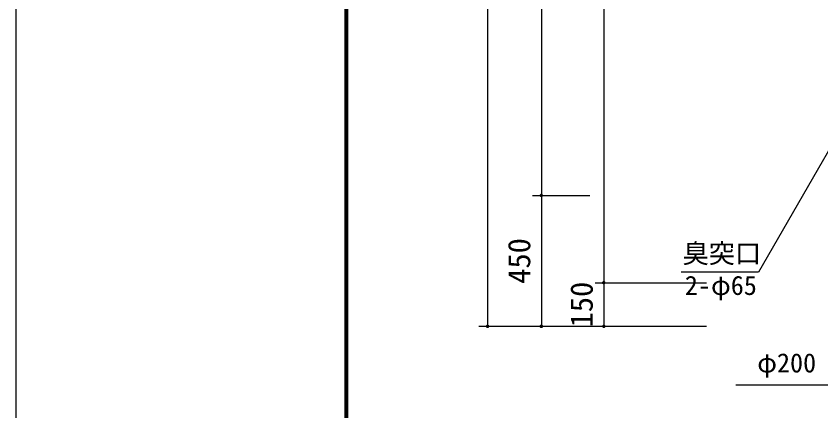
# Model space of a CAD drawing. Units: millimetres, scale not verified. Extents: x -8910 to 8910, y -6308 to 6308.
# Drawn here: x -8910 to -6140, y -704 to 653 of the extents above; entities that cross this region are included whole.
import ezdxf
from ezdxf.enums import TextEntityAlignment as Align

# ---------------------------------------------------------------- set-up
doc = ezdxf.new("R2010")
doc.units = ezdxf.units.MM
doc.header["$LTSCALE"] = 30
for name, color, linetype, lineweight in [('0-3_製作', 5, 'Continuous', 25), ('0-5_文字', 7, 'Continuous', 25), ('0-6_08', 2, 'Continuous', 25), ('0-A_寸法', 92, 'Continuous', 25), ('1-0_図面枠', 7, 'Continuous', 25), ('1-1_Axis_waku', 7, 'Continuous', 25)]:
    doc.layers.add(name, color=color, linetype=linetype, lineweight=lineweight)
doc.styles.add('ＭＳ ゴシック', font='')
doc.styles.get('ＭＳ ゴシック').set_extended_font_data('MS Gothic')

msp = doc.modelspace()

# ---------------------------------------------------------------- linework, layer by layer
at = {"layer": '0-3_製作', "color": 2}
for p, q in [((-7287.32, 1986.47), (-7287.32, -413.53)), ((-6887.32, 1836.47), (-6887.32, -263.53)), ((-6917.32, -263.53), (-6534.26, -263.53)), ((-6887.32, -263.53), (-6887.32, -413.53)), ((-7317.32, -413.53), (-6534.26, -413.53)), ((-6917.32, -413.53), (-6534.26, -413.53))]:
    msp.add_line(p, q, dxfattribs=at)
at = {"layer": '0-3_製作'}
for points in [[(-6893.31, -263.16), (-6887.32, -263.53), (-6893.32, -263.53)], [(-6887.32, -263.53), (-6893.27, -264.29), (-6893.32, -263.53)], [(-6893.21, -262.41), (-6887.32, -263.53), (-6893.31, -263.16)], [(-6887.32, -263.53), (-6893.13, -265.03), (-6893.27, -264.29)], [(-6893.03, -261.68), (-6887.32, -263.53), (-6893.21, -262.41)], [(-6887.32, -263.53), (-6892.9, -265.74), (-6893.13, -265.03)], [(-6892.75, -260.98), (-6887.32, -263.53), (-6893.03, -261.68)], [(-6887.32, -263.53), (-6892.58, -266.42), (-6892.9, -265.74)], [(-6892.39, -260.32), (-6887.32, -263.53), (-6892.75, -260.98)], [(-6887.32, -263.53), (-6892.17, -267.06), (-6892.58, -266.42)], [(-6891.94, -259.71), (-6887.32, -263.53), (-6892.39, -260.32)], [(-6887.32, -263.53), (-6891.69, -267.64), (-6892.17, -267.06)], [(-6891.43, -259.16), (-6887.32, -263.53), (-6891.94, -259.71)], [(-6887.32, -263.53), (-6891.14, -268.16), (-6891.69, -267.64)], [(-6890.85, -258.68), (-6887.32, -263.53), (-6891.43, -259.16)], [(-6887.32, -263.53), (-6890.54, -268.6), (-6891.14, -268.16)], [(-6890.21, -258.28), (-6887.32, -263.53), (-6890.85, -258.68)], [(-6887.32, -263.53), (-6889.88, -268.96), (-6890.54, -268.6)], [(-6889.53, -257.96), (-6887.32, -263.53), (-6890.21, -258.28)], [(-6887.32, -263.53), (-6889.17, -269.24), (-6889.88, -268.96)], [(-6888.81, -257.72), (-6887.32, -263.53), (-6889.53, -257.96)], [(-6887.32, -263.53), (-6888.44, -269.43), (-6889.17, -269.24)], [(-6888.07, -257.58), (-6887.32, -263.53), (-6888.81, -257.72)], [(-6887.32, -263.53), (-6887.7, -269.52), (-6888.44, -269.43)], [(-6887.32, -257.53), (-6887.32, -263.53), (-6888.07, -257.58)], [(-6887.32, -263.53), (-6887.32, -269.53), (-6887.7, -269.52)], [(-6887.32, -257.53), (-6881.32, -263.53), (-6887.32, -263.53)], [(-6886.94, -257.55), (-6881.32, -263.53), (-6887.32, -257.53)], [(-6887.32, -263.53), (-6886.57, -269.49), (-6887.32, -269.53)], [(-6881.32, -263.53), (-6886.57, -269.49), (-6887.32, -263.53)], [(-6886.2, -257.64), (-6881.32, -263.53), (-6886.94, -257.55)], [(-6881.32, -263.53), (-6885.83, -269.35), (-6886.57, -269.49)], [(-6885.47, -257.83), (-6881.32, -263.53), (-6886.2, -257.64)], [(-6881.32, -263.53), (-6885.11, -269.11), (-6885.83, -269.35)], [(-6884.77, -258.1), (-6881.32, -263.53), (-6885.47, -257.83)], [(-6881.32, -263.53), (-6884.43, -268.79), (-6885.11, -269.11)], [(-6884.11, -258.47), (-6881.32, -263.53), (-6884.77, -258.1)], [(-6881.32, -263.53), (-6883.79, -268.39), (-6884.43, -268.79)], [(-6883.5, -258.91), (-6881.32, -263.53), (-6884.11, -258.47)], [(-6881.32, -263.53), (-6883.21, -267.91), (-6883.79, -268.39)], [(-6882.95, -259.43), (-6881.32, -263.53), (-6883.5, -258.91)], [(-6881.32, -263.53), (-6882.7, -267.36), (-6883.21, -267.91)], [(-6882.47, -260.01), (-6881.32, -263.53), (-6882.95, -259.43)], [(-6881.32, -263.53), (-6882.25, -266.75), (-6882.7, -267.36)], [(-6882.06, -260.64), (-6881.32, -263.53), (-6882.47, -260.01)], [(-6881.32, -263.53), (-6881.89, -266.09), (-6882.25, -266.75)], [(-6881.74, -261.33), (-6881.32, -263.53), (-6882.06, -260.64)], [(-6881.32, -263.53), (-6881.61, -265.39), (-6881.89, -266.09)], [(-6881.51, -262.04), (-6881.32, -263.53), (-6881.74, -261.33)], [(-6881.32, -263.53), (-6881.43, -264.66), (-6881.61, -265.39)], [(-6881.37, -262.78), (-6881.32, -263.53), (-6881.51, -262.04)], [(-6881.32, -263.53), (-6881.33, -263.91), (-6881.43, -264.66)], [(-7293.31, -413.15), (-7287.32, -413.53), (-7293.32, -413.53)], [(-7287.32, -413.53), (-7293.27, -414.28), (-7293.32, -413.53)], [(-7293.21, -412.41), (-7287.32, -413.53), (-7293.31, -413.15)], [(-7287.32, -413.53), (-7293.13, -415.02), (-7293.27, -414.28)], [(-7293.03, -411.68), (-7287.32, -413.53), (-7293.21, -412.41)], [(-7287.32, -413.53), (-7292.9, -415.74), (-7293.13, -415.02)], [(-7292.75, -410.98), (-7287.32, -413.53), (-7293.03, -411.68)], [(-7287.32, -413.53), (-7292.58, -416.42), (-7292.9, -415.74)], [(-7292.39, -410.32), (-7287.32, -413.53), (-7292.75, -410.98)], [(-7287.32, -413.53), (-7292.17, -417.06), (-7292.58, -416.42)], [(-7291.94, -409.71), (-7287.32, -413.53), (-7292.39, -410.32)], [(-7287.32, -413.53), (-7291.69, -417.64), (-7292.17, -417.06)], [(-7291.43, -409.16), (-7287.32, -413.53), (-7291.94, -409.71)], [(-7287.32, -413.53), (-7291.14, -418.15), (-7291.69, -417.64)], [(-7290.85, -408.68), (-7287.32, -413.53), (-7291.43, -409.16)], [(-7287.32, -413.53), (-7290.54, -418.6), (-7291.14, -418.15)], [(-7290.21, -408.27), (-7287.32, -413.53), (-7290.85, -408.68)], [(-7287.32, -413.53), (-7289.88, -418.96), (-7290.54, -418.6)], [(-7289.53, -407.95), (-7287.32, -413.53), (-7290.21, -408.27)], [(-7287.32, -413.53), (-7289.17, -419.24), (-7289.88, -418.96)], [(-7288.81, -407.72), (-7287.32, -413.53), (-7289.53, -407.95)], [(-7287.32, -413.53), (-7288.44, -419.42), (-7289.17, -419.24)], [(-7288.07, -407.58), (-7287.32, -413.53), (-7288.81, -407.72)], [(-7287.32, -413.53), (-7287.7, -419.52), (-7288.44, -419.42)], [(-7287.32, -407.53), (-7287.32, -413.53), (-7288.07, -407.58)], [(-7287.32, -413.53), (-7287.32, -419.53), (-7287.7, -419.52)], [(-7287.32, -407.53), (-7281.32, -413.53), (-7287.32, -413.53)], [(-7286.94, -407.54), (-7281.32, -413.53), (-7287.32, -407.53)], [(-7287.32, -413.53), (-7286.57, -419.48), (-7287.32, -419.53)], [(-7281.32, -413.53), (-7286.57, -419.48), (-7287.32, -413.53)], [(-7286.2, -407.64), (-7281.32, -413.53), (-7286.94, -407.54)], [(-7281.32, -413.53), (-7285.83, -419.34), (-7286.57, -419.48)], [(-7285.47, -407.82), (-7281.32, -413.53), (-7286.2, -407.64)], [(-7281.32, -413.53), (-7285.11, -419.11), (-7285.83, -419.34)], [(-7284.77, -408.1), (-7281.32, -413.53), (-7285.47, -407.82)], [(-7281.32, -413.53), (-7284.43, -418.79), (-7285.11, -419.11)], [(-7284.11, -408.46), (-7281.32, -413.53), (-7284.77, -408.1)], [(-7281.32, -413.53), (-7283.79, -418.38), (-7284.43, -418.79)], [(-7283.5, -408.91), (-7281.32, -413.53), (-7284.11, -408.46)], [(-7281.32, -413.53), (-7283.21, -417.9), (-7283.79, -418.38)], [(-7282.95, -409.42), (-7281.32, -413.53), (-7283.5, -408.91)], [(-7281.32, -413.53), (-7282.7, -417.36), (-7283.21, -417.9)], [(-7282.47, -410), (-7281.32, -413.53), (-7282.95, -409.42)], [(-7281.32, -413.53), (-7282.25, -416.75), (-7282.7, -417.36)], [(-7282.06, -410.64), (-7281.32, -413.53), (-7282.47, -410)], [(-7281.32, -413.53), (-7281.89, -416.09), (-7282.25, -416.75)], [(-7281.74, -411.32), (-7281.32, -413.53), (-7282.06, -410.64)], [(-7281.32, -413.53), (-7281.61, -415.38), (-7281.89, -416.09)], [(-7281.51, -412.04), (-7281.32, -413.53), (-7281.74, -411.32)], [(-7281.32, -413.53), (-7281.43, -414.66), (-7281.61, -415.38)], [(-7281.37, -412.78), (-7281.32, -413.53), (-7281.51, -412.04)], [(-7281.32, -413.53), (-7281.33, -413.91), (-7281.43, -414.66)], [(-6893.31, -413.15), (-6887.32, -413.53), (-6893.32, -413.53)], [(-6887.32, -413.53), (-6893.27, -414.28), (-6893.32, -413.53)], [(-6893.21, -412.41), (-6887.32, -413.53), (-6893.31, -413.15)], [(-6887.32, -413.53), (-6893.13, -415.02), (-6893.27, -414.28)], [(-6893.03, -411.68), (-6887.32, -413.53), (-6893.21, -412.41)], [(-6887.32, -413.53), (-6892.9, -415.74), (-6893.13, -415.02)], [(-6892.75, -410.98), (-6887.32, -413.53), (-6893.03, -411.68)], [(-6887.32, -413.53), (-6892.58, -416.42), (-6892.9, -415.74)], [(-6892.39, -410.32), (-6887.32, -413.53), (-6892.75, -410.98)], [(-6887.32, -413.53), (-6892.17, -417.06), (-6892.58, -416.42)], [(-6891.94, -409.71), (-6887.32, -413.53), (-6892.39, -410.32)], [(-6887.32, -413.53), (-6891.69, -417.64), (-6892.17, -417.06)], [(-6891.43, -409.16), (-6887.32, -413.53), (-6891.94, -409.71)], [(-6887.32, -413.53), (-6891.14, -418.15), (-6891.69, -417.64)], [(-6890.85, -408.68), (-6887.32, -413.53), (-6891.43, -409.16)], [(-6887.32, -413.53), (-6890.54, -418.6), (-6891.14, -418.15)], [(-6890.21, -408.27), (-6887.32, -413.53), (-6890.85, -408.68)], [(-6887.32, -413.53), (-6889.88, -418.96), (-6890.54, -418.6)], [(-6889.53, -407.95), (-6887.32, -413.53), (-6890.21, -408.27)], [(-6887.32, -413.53), (-6889.17, -419.24), (-6889.88, -418.96)], [(-6888.81, -407.72), (-6887.32, -413.53), (-6889.53, -407.95)], [(-6887.32, -413.53), (-6888.44, -419.42), (-6889.17, -419.24)], [(-6888.07, -407.58), (-6887.32, -413.53), (-6888.81, -407.72)], [(-6887.32, -413.53), (-6887.7, -419.52), (-6888.44, -419.42)], [(-6887.32, -407.53), (-6887.32, -413.53), (-6888.07, -407.58)], [(-6887.32, -413.53), (-6887.32, -419.53), (-6887.7, -419.52)], [(-6887.32, -407.53), (-6881.32, -413.53), (-6887.32, -413.53)], [(-6886.94, -407.54), (-6881.32, -413.53), (-6887.32, -407.53)], [(-6887.32, -413.53), (-6886.57, -419.48), (-6887.32, -419.53)], [(-6881.32, -413.53), (-6886.57, -419.48), (-6887.32, -413.53)], [(-6886.2, -407.64), (-6881.32, -413.53), (-6886.94, -407.54)], [(-6881.32, -413.53), (-6885.83, -419.34), (-6886.57, -419.48)], [(-6885.47, -407.82), (-6881.32, -413.53), (-6886.2, -407.64)], [(-6881.32, -413.53), (-6885.11, -419.11), (-6885.83, -419.34)], [(-6884.77, -408.1), (-6881.32, -413.53), (-6885.47, -407.82)], [(-6881.32, -413.53), (-6884.43, -418.79), (-6885.11, -419.11)], [(-6884.11, -408.46), (-6881.32, -413.53), (-6884.77, -408.1)], [(-6881.32, -413.53), (-6883.79, -418.38), (-6884.43, -418.79)], [(-6883.5, -408.91), (-6881.32, -413.53), (-6884.11, -408.46)], [(-6881.32, -413.53), (-6883.21, -417.9), (-6883.79, -418.38)], [(-6882.95, -409.42), (-6881.32, -413.53), (-6883.5, -408.91)], [(-6881.32, -413.53), (-6882.7, -417.36), (-6883.21, -417.9)], [(-6882.47, -410), (-6881.32, -413.53), (-6882.95, -409.42)], [(-6881.32, -413.53), (-6882.25, -416.75), (-6882.7, -417.36)], [(-6882.06, -410.64), (-6881.32, -413.53), (-6882.47, -410)], [(-6881.32, -413.53), (-6881.89, -416.09), (-6882.25, -416.75)], [(-6881.74, -411.32), (-6881.32, -413.53), (-6882.06, -410.64)], [(-6881.32, -413.53), (-6881.61, -415.38), (-6881.89, -416.09)], [(-6881.51, -412.04), (-6881.32, -413.53), (-6881.74, -411.32)], [(-6881.32, -413.53), (-6881.43, -414.66), (-6881.61, -415.38)], [(-6881.37, -412.78), (-6881.32, -413.53), (-6881.51, -412.04)], [(-6881.32, -413.53), (-6881.33, -413.91), (-6881.43, -414.66)]]:
    msp.add_solid(points, dxfattribs=at)
at = {"layer": '0-5_文字', "color": 3}
msp.add_lwpolyline([(-5899.83, 561.64), (-6354.99, -226.73), (-6620.99, -226.73)], dxfattribs=at)
at = {"layer": '0-6_08', "color": 4}
msp.add_line((-6071.83, -615.54), (-6433.52, -615.54), dxfattribs=at)
at = {"layer": '0-A_寸法', "color": 2}
for p, q in [((-7102.32, 1536.47), (-7102.32, 36.47)), ((-7132.32, 36.47), (-6936.02, 36.47)), ((-7102.32, 36.47), (-7102.32, -413.53)), ((-7132.32, -413.53), (-6887.32, -413.53))]:
    msp.add_line(p, q, dxfattribs=at)
at = {"layer": '0-A_寸法', "color": 5}
for points in [[(-7108.31, 36.84), (-7102.32, 36.47), (-7108.32, 36.47)], [(-7102.32, 36.47), (-7108.27, 35.72), (-7108.32, 36.47)], [(-7108.21, 37.59), (-7102.32, 36.47), (-7108.31, 36.84)], [(-7102.32, 36.47), (-7108.13, 34.98), (-7108.27, 35.72)], [(-7108.03, 38.32), (-7102.32, 36.47), (-7108.21, 37.59)], [(-7102.32, 36.47), (-7107.9, 34.26), (-7108.13, 34.98)], [(-7107.75, 39.02), (-7102.32, 36.47), (-7108.03, 38.32)], [(-7102.32, 36.47), (-7107.58, 33.58), (-7107.9, 34.26)], [(-7107.39, 39.68), (-7102.32, 36.47), (-7107.75, 39.02)], [(-7102.32, 36.47), (-7107.17, 32.94), (-7107.58, 33.58)], [(-7106.94, 40.29), (-7102.32, 36.47), (-7107.39, 39.68)], [(-7102.32, 36.47), (-7106.69, 32.36), (-7107.17, 32.94)], [(-7106.43, 40.84), (-7102.32, 36.47), (-7106.94, 40.29)], [(-7102.32, 36.47), (-7106.14, 31.85), (-7106.69, 32.36)], [(-7105.85, 41.32), (-7102.32, 36.47), (-7106.43, 40.84)], [(-7102.32, 36.47), (-7105.54, 31.4), (-7106.14, 31.85)], [(-7105.21, 41.73), (-7102.32, 36.47), (-7105.85, 41.32)], [(-7102.32, 36.47), (-7104.88, 31.04), (-7105.54, 31.4)], [(-7104.53, 42.05), (-7102.32, 36.47), (-7105.21, 41.73)], [(-7102.32, 36.47), (-7104.17, 30.76), (-7104.88, 31.04)], [(-7103.81, 42.28), (-7102.32, 36.47), (-7104.53, 42.05)], [(-7102.32, 36.47), (-7103.44, 30.57), (-7104.17, 30.76)], [(-7103.07, 42.42), (-7102.32, 36.47), (-7103.81, 42.28)], [(-7102.32, 36.47), (-7102.7, 30.48), (-7103.44, 30.57)], [(-7102.32, 42.47), (-7102.32, 36.47), (-7103.07, 42.42)], [(-7102.32, 36.47), (-7102.32, 30.47), (-7102.7, 30.48)], [(-7101.94, 42.46), (-7102.32, 36.47), (-7102.32, 42.47)], [(-7101.94, 42.46), (-7096.32, 36.47), (-7102.32, 36.47)], [(-7096.32, 36.47), (-7102.32, 30.47), (-7102.32, 36.47)], [(-7096.32, 36.47), (-7101.57, 30.52), (-7102.32, 30.47)], [(-7101.2, 42.36), (-7096.32, 36.47), (-7101.94, 42.46)], [(-7096.32, 36.47), (-7100.83, 30.66), (-7101.57, 30.52)], [(-7100.47, 42.17), (-7096.32, 36.47), (-7101.2, 42.36)], [(-7096.32, 36.47), (-7100.11, 30.89), (-7100.83, 30.66)], [(-7099.77, 41.9), (-7096.32, 36.47), (-7100.47, 42.17)], [(-7096.32, 36.47), (-7099.43, 31.21), (-7100.11, 30.89)], [(-7099.11, 41.53), (-7096.32, 36.47), (-7099.77, 41.9)], [(-7096.32, 36.47), (-7098.79, 31.61), (-7099.43, 31.21)], [(-7098.5, 41.09), (-7096.32, 36.47), (-7099.11, 41.53)], [(-7096.32, 36.47), (-7098.21, 32.09), (-7098.79, 31.61)], [(-7097.95, 40.58), (-7096.32, 36.47), (-7098.5, 41.09)], [(-7096.32, 36.47), (-7097.7, 32.64), (-7098.21, 32.09)], [(-7097.47, 39.99), (-7096.32, 36.47), (-7097.95, 40.58)], [(-7096.32, 36.47), (-7097.25, 33.25), (-7097.7, 32.64)], [(-7097.06, 39.36), (-7096.32, 36.47), (-7097.47, 39.99)], [(-7096.32, 36.47), (-7096.89, 33.91), (-7097.25, 33.25)], [(-7096.74, 38.68), (-7096.32, 36.47), (-7097.06, 39.36)], [(-7096.32, 36.47), (-7096.61, 34.61), (-7096.89, 33.91)], [(-7096.51, 37.96), (-7096.32, 36.47), (-7096.74, 38.68)], [(-7096.32, 36.47), (-7096.43, 35.34), (-7096.61, 34.61)], [(-7096.37, 37.22), (-7096.32, 36.47), (-7096.51, 37.96)], [(-7096.32, 36.47), (-7096.33, 36.09), (-7096.43, 35.34)], [(-7108.31, -413.15), (-7102.32, -413.53), (-7108.32, -413.53)], [(-7102.32, -413.53), (-7108.27, -414.28), (-7108.32, -413.53)], [(-7108.21, -412.41), (-7102.32, -413.53), (-7108.31, -413.15)], [(-7102.32, -413.53), (-7108.13, -415.02), (-7108.27, -414.28)], [(-7108.03, -411.68), (-7102.32, -413.53), (-7108.21, -412.41)], [(-7102.32, -413.53), (-7107.9, -415.74), (-7108.13, -415.02)], [(-7107.75, -410.98), (-7102.32, -413.53), (-7108.03, -411.68)], [(-7102.32, -413.53), (-7107.58, -416.42), (-7107.9, -415.74)], [(-7107.39, -410.32), (-7102.32, -413.53), (-7107.75, -410.98)], [(-7102.32, -413.53), (-7107.17, -417.06), (-7107.58, -416.42)], [(-7106.94, -409.71), (-7102.32, -413.53), (-7107.39, -410.32)], [(-7102.32, -413.53), (-7106.69, -417.64), (-7107.17, -417.06)], [(-7106.43, -409.16), (-7102.32, -413.53), (-7106.94, -409.71)], [(-7102.32, -413.53), (-7106.14, -418.15), (-7106.69, -417.64)], [(-7105.85, -408.68), (-7102.32, -413.53), (-7106.43, -409.16)], [(-7102.32, -413.53), (-7105.54, -418.6), (-7106.14, -418.15)], [(-7105.21, -408.27), (-7102.32, -413.53), (-7105.85, -408.68)], [(-7102.32, -413.53), (-7104.88, -418.96), (-7105.54, -418.6)], [(-7104.53, -407.95), (-7102.32, -413.53), (-7105.21, -408.27)], [(-7102.32, -413.53), (-7104.17, -419.24), (-7104.88, -418.96)], [(-7103.81, -407.72), (-7102.32, -413.53), (-7104.53, -407.95)], [(-7102.32, -413.53), (-7103.44, -419.42), (-7104.17, -419.24)], [(-7103.07, -407.58), (-7102.32, -413.53), (-7103.81, -407.72)], [(-7102.32, -413.53), (-7102.7, -419.52), (-7103.44, -419.42)], [(-7102.32, -407.53), (-7102.32, -413.53), (-7103.07, -407.58)], [(-7102.32, -413.53), (-7102.32, -419.53), (-7102.7, -419.52)], [(-7102.32, -407.53), (-7096.32, -413.53), (-7102.32, -413.53)], [(-7101.94, -407.54), (-7096.32, -413.53), (-7102.32, -407.53)], [(-7102.32, -413.53), (-7101.57, -419.48), (-7102.32, -419.53)], [(-7096.32, -413.53), (-7101.57, -419.48), (-7102.32, -413.53)], [(-7101.2, -407.64), (-7096.32, -413.53), (-7101.94, -407.54)], [(-7096.32, -413.53), (-7100.83, -419.34), (-7101.57, -419.48)], [(-7100.47, -407.82), (-7096.32, -413.53), (-7101.2, -407.64)], [(-7096.32, -413.53), (-7100.11, -419.11), (-7100.83, -419.34)], [(-7099.77, -408.1), (-7096.32, -413.53), (-7100.47, -407.82)], [(-7096.32, -413.53), (-7099.43, -418.79), (-7100.11, -419.11)], [(-7099.11, -408.46), (-7096.32, -413.53), (-7099.77, -408.1)], [(-7096.32, -413.53), (-7098.79, -418.38), (-7099.43, -418.79)], [(-7098.5, -408.91), (-7096.32, -413.53), (-7099.11, -408.46)], [(-7096.32, -413.53), (-7098.21, -417.9), (-7098.79, -418.38)], [(-7097.95, -409.42), (-7096.32, -413.53), (-7098.5, -408.91)], [(-7096.32, -413.53), (-7097.7, -417.36), (-7098.21, -417.9)], [(-7097.47, -410), (-7096.32, -413.53), (-7097.95, -409.42)], [(-7096.32, -413.53), (-7097.25, -416.75), (-7097.7, -417.36)], [(-7097.06, -410.64), (-7096.32, -413.53), (-7097.47, -410)], [(-7096.32, -413.53), (-7096.89, -416.09), (-7097.25, -416.75)], [(-7096.74, -411.32), (-7096.32, -413.53), (-7097.06, -410.64)], [(-7096.32, -413.53), (-7096.61, -415.38), (-7096.89, -416.09)], [(-7096.51, -412.04), (-7096.32, -413.53), (-7096.74, -411.32)], [(-7096.32, -413.53), (-7096.43, -414.66), (-7096.61, -415.38)], [(-7096.37, -412.78), (-7096.32, -413.53), (-7096.51, -412.04)], [(-7096.32, -413.53), (-7096.33, -413.91), (-7096.43, -414.66)]]:
    msp.add_solid(points, dxfattribs=at)
at = {"layer": '1-0_図面枠'}
msp.add_lwpolyline([(-8910, -6307.5), (-8910, 6307.5), (8910, 6307.5), (8910, -6307.5)], close=True, dxfattribs=at)
at = {"layer": '1-1_Axis_waku'}
for p, q in [((-7778.4, 5769.9), (-7778.4, -5814.9)), ((-7777.8, 5769.3), (-7777.8, -5814.3)), ((-7777.2, 5768.7), (-7777.2, -5813.7)), ((-7776.6, 5768.1), (-7776.6, -5813.1)), ((-7776, 5767.5), (-7776, -5812.5)), ((-7775.4, 5766.9), (-7775.4, -5811.9)), ((-7774.8, 5766.3), (-7774.8, -5811.3)), ((-7774.2, 5765.7), (-7774.2, -5810.7)), ((-7773.6, 5765.1), (-7773.6, -5810.1)), ((-7773, 5764.5), (-7773, -5809.5)), ((-7772.4, 5763.9), (-7772.4, -5808.9)), ((-7771.8, 5763.3), (-7771.8, -5808.3)), ((-7771.2, 5762.7), (-7771.2, -5807.7)), ((-7770.6, 5762.1), (-7770.6, -5807.1)), ((-7770, 5761.5), (-7770, -5806.5))]:
    msp.add_line(p, q, dxfattribs=at)

# ---------------------------------------------------------------- texts
at = {"layer": '0-3_製作', "color": 4, "style": 'ＭＳ ゴシック'}
msp.add_text('150', height=76.98, rotation=90, dxfattribs=at).set_placement((-6902.32, -417.28), align=Align.BOTTOM_LEFT)
at = {"layer": '0-5_文字', "color": 4, "style": 'ＭＳ ゴシック'}
for s, p in [('臭突口', (-6615.99, -215.73)), ('2-φ65', (-6608.4, -325.53))]:
    msp.add_text(s, height=65.98, dxfattribs=at).set_placement(p, align=Align.BOTTOM_LEFT)
at = {"layer": '0-6_08', "color": 4, "style": 'ＭＳ ゴシック'}
msp.add_text('φ200', height=65.98, dxfattribs=at).set_placement((-6359.59, -591.92), align=Align.BOTTOM_LEFT)
at = {"layer": '0-A_寸法', "color": 4, "style": 'ＭＳ ゴシック'}
msp.add_text('450', height=76.98, rotation=90, dxfattribs=at).set_placement((-7117.32, -267.28), align=Align.BOTTOM_LEFT)

doc.saveas('drawing.dxf')
